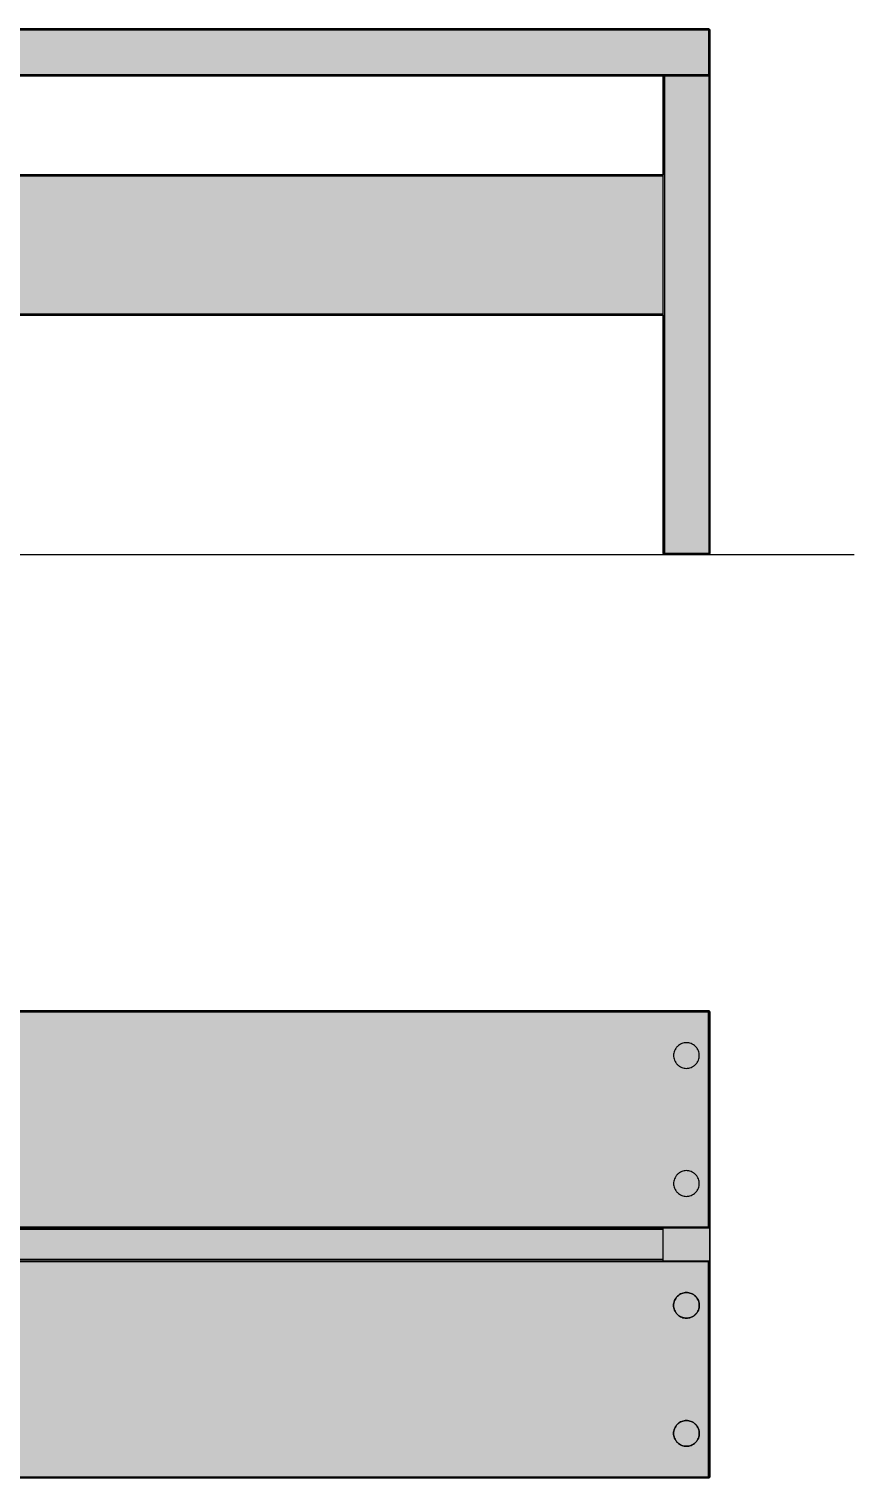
# Model space of a CAD drawing. Header units: millimetres. Extents: x 0 to 3080, y -791 to 450.
# Drawn here: x 1540 to 2247, y -791 to 450 of the extents above; entities that cross this region are included whole.
import ezdxf

# ---------------------------------------------------------------- set-up
doc = ezdxf.new("R2010")
doc.units = ezdxf.units.MM
doc.linetypes.add('Dots', pattern=[1, 0, -1])
doc.layers.add('Blocks', color=7, linetype='Continuous')
doc.layers.add('Blocks$Fill', color=7, linetype='Continuous', true_color=0xffffff)
for name, color, linetype, lineweight, true_color in [('Blocks$Inner', 7, 'Continuous', 25, 0x007f00), ('Blocks$Outline', 7, 'Continuous', 35, 0xff3f3f), ('Groud', 7, 'Dots', 25, 0x243775)]:
    doc.layers.add(name, color=color, linetype=linetype, lineweight=lineweight, true_color=true_color)

# ---------------------------------------------------------------- blocks, each defined once
blk = doc.blocks.new('Stretch 200 Bench Top')
at = {"layer": 'Blocks$Fill', "extrusion": (0, 0, -1)}
blk.add_hatch(color=256, dxfattribs=at).paths.add_polyline_path([(2000, 30), (2000, 214), (2000, 214), (2000, 214), (2000, 214.1), (2000, 214.1), (2000, 214.1), (2000, 214.1), (2000, 214.2), (2000, 214.2), (2000, 214.2), (2000, 214.2), (2000, 214.3), (2000, 214.3), (2000, 214.3), (1999.9, 214.3), (1999.9, 214.3), (1999.9, 214.4), (1999.9, 214.4), (1999.9, 214.4), (1999.9, 214.4), (1999.9, 214.5), (1999.9, 214.5), (1999.9, 214.5), (1999.9, 214.5), (1999.8, 214.5), (1999.8, 214.6), (1999.8, 214.6), (1999.8, 214.6), (1999.8, 214.6), (1999.8, 214.7), (1999.7, 214.7), (1999.7, 214.7), (1999.7, 214.7), (1999.7, 214.7), (1999.7, 214.7), (1999.7, 214.8), (1999.6, 214.8), (1999.6, 214.8), (1999.6, 214.8), (1999.6, 214.8), (1999.5, 214.8), (1999.5, 214.9), (1999.5, 214.9), (1999.5, 214.9), (1999.5, 214.9), (1999.4, 214.9), (1999.4, 214.9), (1999.4, 214.9), (1999.4, 214.9), (1999.3, 214.9), (1999.3, 214.9), (1999.3, 215), (1999.3, 215), (1999.3, 215), (1999.2, 215), (1999.2, 215), (1999.2, 215), (1999.2, 215), (1999.1, 215), (1999.1, 215), (1999.1, 215), (1999.1, 215), (1999, 215), (1999, 215), (1999, 215), (1, 215), (1, 215), (1, 215), (0.9, 215), (0.9, 215), (0.9, 215), (0.9, 215), (0.8, 215), (0.8, 215), (0.8, 215), (0.8, 215), (0.7, 215), (0.7, 215), (0.7, 215), (0.7, 214.9), (0.7, 214.9), (0.6, 214.9), (0.6, 214.9), (0.6, 214.9), (0.6, 214.9), (0.5, 214.9), (0.5, 214.9), (0.5, 214.9), (0.5, 214.9), (0.5, 214.8), (0.4, 214.8), (0.4, 214.8), (0.4, 214.8), (0.4, 214.8), (0.3, 214.8), (0.3, 214.7), (0.3, 214.7), (0.3, 214.7), (0.3, 214.7), (0.3, 214.7), (0.2, 214.7), (0.2, 214.6), (0.2, 214.6), (0.2, 214.6), (0.2, 214.6), (0.2, 214.5), (0.1, 214.5), (0.1, 214.5), (0.1, 214.5), (0.1, 214.5), (0.1, 214.4), (0.1, 214.4), (0.1, 214.4), (0.1, 214.4), (0.1, 214.3), (0.1, 214.3), (0, 214.3), (0, 214.3), (0, 214.3), (0, 214.2), (0, 214.2), (0, 214.2), (0, 214.2), (0, 214.1), (0, 214.1), (0, 214.1), (0, 214.1), (0, 214), (0, 214), (0, 214), (0, 30), (0, 0), (0, -184), (0, -184), (0, -184), (0, -184.1), (0, -184.1), (0, -184.1), (0, -184.1), (0, -184.2), (0, -184.2), (0, -184.2), (0, -184.2), (0, -184.3), (0, -184.3), (0, -184.3), (0.1, -184.3), (0.1, -184.3), (0.1, -184.4), (0.1, -184.4), (0.1, -184.4), (0.1, -184.4), (0.1, -184.5), (0.1, -184.5), (0.1, -184.5), (0.1, -184.5), (0.2, -184.5), (0.2, -184.6), (0.2, -184.6), (0.2, -184.6), (0.2, -184.6), (0.2, -184.7), (0.3, -184.7), (0.3, -184.7), (0.3, -184.7), (0.3, -184.7), (0.3, -184.7), (0.3, -184.8), (0.4, -184.8), (0.4, -184.8), (0.4, -184.8), (0.4, -184.8), (0.5, -184.8), (0.5, -184.9), (0.5, -184.9), (0.5, -184.9), (0.5, -184.9), (0.6, -184.9), (0.6, -184.9), (0.6, -184.9), (0.6, -184.9), (0.7, -184.9), (0.7, -184.9), (0.7, -185), (0.7, -185), (0.7, -185), (0.8, -185), (0.8, -185), (0.8, -185), (0.8, -185), (0.9, -185), (0.9, -185), (0.9, -185), (0.9, -185), (1, -185), (1, -185), (1, -185), (1999, -185), (1999, -185), (1999, -185), (1999.1, -185), (1999.1, -185), (1999.1, -185), (1999.1, -185), (1999.2, -185), (1999.2, -185), (1999.2, -185), (1999.2, -185), (1999.3, -185), (1999.3, -185), (1999.3, -185), (1999.3, -184.9), (1999.3, -184.9), (1999.4, -184.9), (1999.4, -184.9), (1999.4, -184.9), (1999.4, -184.9), (1999.5, -184.9), (1999.5, -184.9), (1999.5, -184.9), (1999.5, -184.9), (1999.5, -184.8), (1999.6, -184.8), (1999.6, -184.8), (1999.6, -184.8), (1999.6, -184.8), (1999.7, -184.8), (1999.7, -184.7), (1999.7, -184.7), (1999.7, -184.7), (1999.7, -184.7), (1999.7, -184.7), (1999.8, -184.7), (1999.8, -184.6), (1999.8, -184.6), (1999.8, -184.6), (1999.8, -184.6), (1999.8, -184.5), (1999.9, -184.5), (1999.9, -184.5), (1999.9, -184.5), (1999.9, -184.5), (1999.9, -184.4), (1999.9, -184.4), (1999.9, -184.4), (1999.9, -184.4), (1999.9, -184.3), (1999.9, -184.3), (2000, -184.3), (2000, -184.3), (2000, -184.3), (2000, -184.2), (2000, -184.2), (2000, -184.2), (2000, -184.2), (2000, -184.1), (2000, -184.1), (2000, -184.1), (2000, -184.1), (2000, -184), (2000, -184), (2000, -184), (2000, 0)], flags=0)
at = {"layer": 'Blocks$Inner', "linetype": 'ByBlock'}
for p, q in [((-1999, 215), (-1, 215)), ((-1, 214), (-1999, 214)), ((-1, 30), (-1, 214)), ((0, 214), (0, 30)), ((-1999, 30), (-1, 30)), ((-1, 29), (-1999, 29)), ((-939, 28), (-40, 28)), ((-40, 1), (-40, 29)), ((0, 30), (0, 0)), ((-1999, 1), (-1, 1)), ((-1, 0), (-1999, 0)), ((-40, 2), (-939, 2)), ((-1, -184), (-1, 0)), ((0, 0), (0, -184)), ((-1999, -184), (-1, -184)), ((-1, -185), (-1999, -185))]:
    blk.add_line(p, q, dxfattribs=at)
for points, knots in [([(-1, 215), (-0.9, 215), (-0.8, 215), (-0.5, 214.9), (-0.4, 214.8), (-0.2, 214.6), (-0.1, 214.5), (0, 214.2), (0, 214.1), (0, 214)], [2183, 2183, 2183, 2183, 2183.25, 2183.25, 2183.5, 2183.5, 2183.75, 2183.75, 2184, 2184, 2184, 2184]), ([(-1, 214), (-1, 214.1), (-1, 214.2), (-1, 214.5), (-1, 214.6), (-1, 214.8), (-1, 214.9), (-1, 215), (-1, 215), (-1, 215)], [185, 185, 185, 185, 185.25, 185.25, 185.5, 185.5, 185.75, 185.75, 186, 186, 186, 186]), ([(0, 214), (0, 214), (0, 214), (-0.1, 214), (-0.2, 214), (-0.4, 214), (-0.5, 214), (-0.8, 214), (-0.9, 214), (-1, 214)], [0, 0, 0, 0, 0.25, 0.25, 0.5, 0.5, 0.75, 0.75, 1, 1, 1, 1]), ([(-31, 176.8), (-31, 177.5), (-30.9, 178.2), (-30.7, 179.5), (-30.5, 180.2), (-30, 181.6), (-29.6, 182.2), (-28.8, 183.5), (-28.3, 184.1), (-27.2, 185.2), (-26.6, 185.6), (-25.4, 186.5), (-24.7, 186.8), (-23.4, 187.3), (-22.7, 187.5), (-21.3, 187.8), (-20.6, 187.8), (-19.4, 187.8), (-18.7, 187.8), (-17.3, 187.5), (-16.6, 187.3), (-15.3, 186.8), (-14.6, 186.5), (-13.4, 185.6), (-12.8, 185.2), (-11.7, 184.1), (-11.2, 183.5), (-10.4, 182.2), (-10, 181.6), (-9.5, 180.2), (-9.3, 179.5), (-9.1, 178.2), (-9, 177.5), (-9, 176.2), (-9.1, 175.5), (-9.3, 174.2), (-9.5, 173.5), (-10, 172.1), (-10.4, 171.5), (-11.2, 170.2), (-11.7, 169.6), (-12.8, 168.5), (-13.4, 168), (-14.6, 167.2), (-15.3, 166.9), (-16.6, 166.3), (-17.3, 166.2), (-18.7, 165.9), (-19.4, 165.8), (-20.6, 165.8), (-21.3, 165.9), (-22.7, 166.2), (-23.4, 166.3), (-24.7, 166.9), (-25.4, 167.2), (-26.6, 168), (-27.2, 168.5), (-28.3, 169.6), (-28.8, 170.2), (-29.6, 171.5), (-30, 172.1), (-30.5, 173.5), (-30.7, 174.2), (-30.9, 175.5), (-31, 176.2), (-31, 176.8)], [0, 0, 0, 0, 0.03125, 0.03125, 0.0625, 0.0625, 0.09375, 0.09375, 0.125, 0.125, 0.15625, 0.15625, 0.1875, 0.1875, 0.21875, 0.21875, 0.25, 0.25, 0.28125, 0.28125, 0.3125, 0.3125, 0.34375, 0.34375, 0.375, 0.375, 0.40625, 0.40625, 0.4375, 0.4375, 0.46875, 0.46875, 0.5, 0.5, 0.53125, 0.53125, 0.5625, 0.5625, 0.59375, 0.59375, 0.625, 0.625, 0.65625, 0.65625, 0.6875, 0.6875, 0.71875, 0.71875, 0.75, 0.75, 0.78125, 0.78125, 0.8125, 0.8125, 0.84375, 0.84375, 0.875, 0.875, 0.90625, 0.90625, 0.9375, 0.9375, 0.96875, 0.96875, 1, 1, 1, 1]), ([(-31, 67.2), (-31, 67.8), (-30.9, 68.5), (-30.7, 69.8), (-30.5, 70.5), (-30, 71.9), (-29.6, 72.5), (-28.8, 73.8), (-28.3, 74.4), (-27.2, 75.5), (-26.6, 76), (-25.4, 76.8), (-24.7, 77.1), (-23.4, 77.7), (-22.7, 77.8), (-21.3, 78.1), (-20.6, 78.2), (-19.4, 78.2), (-18.7, 78.1), (-17.3, 77.8), (-16.6, 77.7), (-15.3, 77.1), (-14.6, 76.8), (-13.4, 76), (-12.8, 75.5), (-11.7, 74.4), (-11.2, 73.8), (-10.4, 72.5), (-10, 71.9), (-9.5, 70.5), (-9.3, 69.8), (-9.1, 68.5), (-9, 67.8), (-9, 66.5), (-9.1, 65.8), (-9.3, 64.5), (-9.5, 63.8), (-10, 62.4), (-10.4, 61.8), (-11.2, 60.5), (-11.7, 59.9), (-12.8, 58.8), (-13.4, 58.4), (-14.6, 57.5), (-15.3, 57.2), (-16.6, 56.7), (-17.3, 56.5), (-18.7, 56.2), (-19.4, 56.2), (-20.6, 56.2), (-21.3, 56.2), (-22.7, 56.5), (-23.4, 56.7), (-24.7, 57.2), (-25.4, 57.5), (-26.6, 58.4), (-27.2, 58.8), (-28.3, 59.9), (-28.8, 60.5), (-29.6, 61.8), (-30, 62.4), (-30.5, 63.8), (-30.7, 64.5), (-30.9, 65.8), (-31, 66.5), (-31, 67.2)], [0, 0, 0, 0, 0.03125, 0.03125, 0.0625, 0.0625, 0.09375, 0.09375, 0.125, 0.125, 0.15625, 0.15625, 0.1875, 0.1875, 0.21875, 0.21875, 0.25, 0.25, 0.28125, 0.28125, 0.3125, 0.3125, 0.34375, 0.34375, 0.375, 0.375, 0.40625, 0.40625, 0.4375, 0.4375, 0.46875, 0.46875, 0.5, 0.5, 0.53125, 0.53125, 0.5625, 0.5625, 0.59375, 0.59375, 0.625, 0.625, 0.65625, 0.65625, 0.6875, 0.6875, 0.71875, 0.71875, 0.75, 0.75, 0.78125, 0.78125, 0.8125, 0.8125, 0.84375, 0.84375, 0.875, 0.875, 0.90625, 0.90625, 0.9375, 0.9375, 0.96875, 0.96875, 1, 1, 1, 1]), ([(-1, 30), (-0.9, 30), (-0.8, 30), (-0.5, 30), (-0.4, 30), (-0.2, 30), (-0.1, 30), (0, 30), (0, 30), (0, 30)], [4028.999919, 4028.999919, 4028.999919, 4028.999919, 4029.249919, 4029.249919, 4029.499919, 4029.499919, 4029.749919, 4029.749919, 4029.999919, 4029.999919, 4029.999919, 4029.999919]), ([(0, 30), (0, 29.9), (0, 29.8), (-0.1, 29.5), (-0.2, 29.4), (-0.4, 29.2), (-0.5, 29.1), (-0.8, 29), (-0.9, 29), (-1, 29)], [2368, 2368, 2368, 2368, 2368.25, 2368.25, 2368.5, 2368.5, 2368.75, 2368.75, 2369, 2369, 2369, 2369]), ([(-1, 29), (-1, 29), (-1, 29), (-1, 29.1), (-1, 29.2), (-1, 29.4), (-1, 29.5), (-1, 29.8), (-1, 29.9), (-1, 30)], [0, 0, 0, 0, 0.25, 0.25, 0.5, 0.5, 0.75, 0.75, 1, 1, 1, 1]), ([(-1, 1), (-0.9, 1), (-0.8, 1), (-0.5, 0.9), (-0.4, 0.8), (-0.2, 0.6), (-0.1, 0.5), (0, 0.2), (0, 0.1), (0, 0)], [6366, 6366, 6366, 6366, 6366.25, 6366.25, 6366.5, 6366.5, 6366.75, 6366.75, 6367, 6367, 6367, 6367]), ([(-1, 0), (-1, 0.1), (-1, 0.2), (-1, 0.5), (-1, 0.6), (-1, 0.8), (-1, 0.9), (-1, 1), (-1, 1), (-1, 1)], [185, 185, 185, 185, 185.25, 185.25, 185.5, 185.5, 185.75, 185.75, 186, 186, 186, 186]), ([(0, 0), (0, 0), (0, 0), (-0.1, 0), (-0.2, 0), (-0.4, 0), (-0.5, 0), (-0.8, 0), (-0.9, 0), (-1, 0)], [4059.999839, 4059.999839, 4059.999839, 4059.999839, 4060.249839, 4060.249839, 4060.499839, 4060.499839, 4060.749839, 4060.749839, 4060.999839, 4060.999839, 4060.999839, 4060.999839]), ([(-31, -37.2), (-31, -36.5), (-30.9, -35.8), (-30.7, -34.5), (-30.5, -33.8), (-30, -32.4), (-29.6, -31.8), (-28.8, -30.5), (-28.3, -29.9), (-27.2, -28.8), (-26.6, -28.4), (-25.4, -27.5), (-24.7, -27.2), (-23.4, -26.7), (-22.7, -26.5), (-21.3, -26.2), (-20.6, -26.2), (-19.4, -26.2), (-18.7, -26.2), (-17.3, -26.5), (-16.6, -26.7), (-15.3, -27.2), (-14.6, -27.5), (-13.4, -28.4), (-12.8, -28.8), (-11.7, -29.9), (-11.2, -30.5), (-10.4, -31.8), (-10, -32.4), (-9.5, -33.8), (-9.3, -34.5), (-9.1, -35.8), (-9, -36.5), (-9, -37.8), (-9.1, -38.5), (-9.3, -39.8), (-9.5, -40.5), (-10, -41.9), (-10.4, -42.5), (-11.2, -43.8), (-11.7, -44.4), (-12.8, -45.5), (-13.4, -46), (-14.6, -46.8), (-15.3, -47.1), (-16.6, -47.7), (-17.3, -47.8), (-18.7, -48.1), (-19.4, -48.2), (-20.6, -48.2), (-21.3, -48.1), (-22.7, -47.8), (-23.4, -47.7), (-24.7, -47.1), (-25.4, -46.8), (-26.6, -46), (-27.2, -45.5), (-28.3, -44.4), (-28.8, -43.8), (-29.6, -42.5), (-30, -41.9), (-30.5, -40.5), (-30.7, -39.8), (-30.9, -38.5), (-31, -37.8), (-31, -37.2)], [0, 0, 0, 0, 0.03125, 0.03125, 0.0625, 0.0625, 0.09375, 0.09375, 0.125, 0.125, 0.15625, 0.15625, 0.1875, 0.1875, 0.21875, 0.21875, 0.25, 0.25, 0.28125, 0.28125, 0.3125, 0.3125, 0.34375, 0.34375, 0.375, 0.375, 0.40625, 0.40625, 0.4375, 0.4375, 0.46875, 0.46875, 0.5, 0.5, 0.53125, 0.53125, 0.5625, 0.5625, 0.59375, 0.59375, 0.625, 0.625, 0.65625, 0.65625, 0.6875, 0.6875, 0.71875, 0.71875, 0.75, 0.75, 0.78125, 0.78125, 0.8125, 0.8125, 0.84375, 0.84375, 0.875, 0.875, 0.90625, 0.90625, 0.9375, 0.9375, 0.96875, 0.96875, 1, 1, 1, 1]), ([(-31, -37.2), (-31, -37.8), (-30.9, -38.5), (-30.7, -39.8), (-30.5, -40.5), (-30, -41.9), (-29.6, -42.5), (-28.8, -43.8), (-28.3, -44.4), (-27.2, -45.5), (-26.6, -46), (-25.4, -46.8), (-24.7, -47.1), (-23.4, -47.7), (-22.7, -47.8), (-21.3, -48.1), (-20.6, -48.2), (-19.4, -48.2), (-18.7, -48.1), (-17.3, -47.8), (-16.6, -47.7), (-15.3, -47.1), (-14.6, -46.8), (-13.4, -46), (-12.8, -45.5), (-11.7, -44.4), (-11.2, -43.8), (-10.4, -42.5), (-10, -41.9), (-9.5, -40.5), (-9.3, -39.8), (-9.1, -38.5), (-9, -37.8), (-9, -36.5), (-9.1, -35.8), (-9.3, -34.5), (-9.5, -33.8), (-10, -32.4), (-10.4, -31.8), (-11.2, -30.5), (-11.7, -29.9), (-12.8, -28.8), (-13.4, -28.4), (-14.6, -27.5), (-15.3, -27.2), (-16.6, -26.7), (-17.3, -26.5), (-18.7, -26.2), (-19.4, -26.2), (-20.6, -26.2), (-21.3, -26.2), (-22.7, -26.5), (-23.4, -26.7), (-24.7, -27.2), (-25.4, -27.5), (-26.6, -28.4), (-27.2, -28.8), (-28.3, -29.9), (-28.8, -30.5), (-29.6, -31.8), (-30, -32.4), (-30.5, -33.8), (-30.7, -34.5), (-30.9, -35.8), (-31, -36.5), (-31, -37.2)], [0, 0, 0, 0, 0.03125, 0.03125, 0.0625, 0.0625, 0.09375, 0.09375, 0.125, 0.125, 0.15625, 0.15625, 0.1875, 0.1875, 0.21875, 0.21875, 0.25, 0.25, 0.28125, 0.28125, 0.3125, 0.3125, 0.34375, 0.34375, 0.375, 0.375, 0.40625, 0.40625, 0.4375, 0.4375, 0.46875, 0.46875, 0.5, 0.5, 0.53125, 0.53125, 0.5625, 0.5625, 0.59375, 0.59375, 0.625, 0.625, 0.65625, 0.65625, 0.6875, 0.6875, 0.71875, 0.71875, 0.75, 0.75, 0.78125, 0.78125, 0.8125, 0.8125, 0.84375, 0.84375, 0.875, 0.875, 0.90625, 0.90625, 0.9375, 0.9375, 0.96875, 0.96875, 1, 1, 1, 1]), ([(-31, -146.8), (-31, -146.2), (-30.9, -145.5), (-30.7, -144.2), (-30.5, -143.5), (-30, -142.1), (-29.6, -141.5), (-28.8, -140.2), (-28.3, -139.6), (-27.2, -138.5), (-26.6, -138), (-25.4, -137.2), (-24.7, -136.9), (-23.4, -136.3), (-22.7, -136.2), (-21.3, -135.9), (-20.6, -135.8), (-19.4, -135.8), (-18.7, -135.9), (-17.3, -136.2), (-16.6, -136.3), (-15.3, -136.9), (-14.6, -137.2), (-13.4, -138), (-12.8, -138.5), (-11.7, -139.6), (-11.2, -140.2), (-10.4, -141.5), (-10, -142.1), (-9.5, -143.5), (-9.3, -144.2), (-9.1, -145.5), (-9, -146.2), (-9, -147.5), (-9.1, -148.2), (-9.3, -149.5), (-9.5, -150.2), (-10, -151.6), (-10.4, -152.2), (-11.2, -153.5), (-11.7, -154.1), (-12.8, -155.2), (-13.4, -155.6), (-14.6, -156.5), (-15.3, -156.8), (-16.6, -157.3), (-17.3, -157.5), (-18.7, -157.8), (-19.4, -157.8), (-20.6, -157.8), (-21.3, -157.8), (-22.7, -157.5), (-23.4, -157.3), (-24.7, -156.8), (-25.4, -156.5), (-26.6, -155.6), (-27.2, -155.2), (-28.3, -154.1), (-28.8, -153.5), (-29.6, -152.2), (-30, -151.6), (-30.5, -150.2), (-30.7, -149.5), (-30.9, -148.2), (-31, -147.5), (-31, -146.8)], [0, 0, 0, 0, 0.03125, 0.03125, 0.0625, 0.0625, 0.09375, 0.09375, 0.125, 0.125, 0.15625, 0.15625, 0.1875, 0.1875, 0.21875, 0.21875, 0.25, 0.25, 0.28125, 0.28125, 0.3125, 0.3125, 0.34375, 0.34375, 0.375, 0.375, 0.40625, 0.40625, 0.4375, 0.4375, 0.46875, 0.46875, 0.5, 0.5, 0.53125, 0.53125, 0.5625, 0.5625, 0.59375, 0.59375, 0.625, 0.625, 0.65625, 0.65625, 0.6875, 0.6875, 0.71875, 0.71875, 0.75, 0.75, 0.78125, 0.78125, 0.8125, 0.8125, 0.84375, 0.84375, 0.875, 0.875, 0.90625, 0.90625, 0.9375, 0.9375, 0.96875, 0.96875, 1, 1, 1, 1]), ([(-31, -146.8), (-31, -147.5), (-30.9, -148.2), (-30.7, -149.5), (-30.5, -150.2), (-30, -151.6), (-29.6, -152.2), (-28.8, -153.5), (-28.3, -154.1), (-27.2, -155.2), (-26.6, -155.6), (-25.4, -156.5), (-24.7, -156.8), (-23.4, -157.3), (-22.7, -157.5), (-21.3, -157.8), (-20.6, -157.8), (-19.4, -157.8), (-18.7, -157.8), (-17.3, -157.5), (-16.6, -157.3), (-15.3, -156.8), (-14.6, -156.5), (-13.4, -155.6), (-12.8, -155.2), (-11.7, -154.1), (-11.2, -153.5), (-10.4, -152.2), (-10, -151.6), (-9.5, -150.2), (-9.3, -149.5), (-9.1, -148.2), (-9, -147.5), (-9, -146.2), (-9.1, -145.5), (-9.3, -144.2), (-9.5, -143.5), (-10, -142.1), (-10.4, -141.5), (-11.2, -140.2), (-11.7, -139.6), (-12.8, -138.5), (-13.4, -138), (-14.6, -137.2), (-15.3, -136.9), (-16.6, -136.3), (-17.3, -136.2), (-18.7, -135.9), (-19.4, -135.8), (-20.6, -135.8), (-21.3, -135.9), (-22.7, -136.2), (-23.4, -136.3), (-24.7, -136.9), (-25.4, -137.2), (-26.6, -138), (-27.2, -138.5), (-28.3, -139.6), (-28.8, -140.2), (-29.6, -141.5), (-30, -142.1), (-30.5, -143.5), (-30.7, -144.2), (-30.9, -145.5), (-31, -146.2), (-31, -146.8)], [0, 0, 0, 0, 0.03125, 0.03125, 0.0625, 0.0625, 0.09375, 0.09375, 0.125, 0.125, 0.15625, 0.15625, 0.1875, 0.1875, 0.21875, 0.21875, 0.25, 0.25, 0.28125, 0.28125, 0.3125, 0.3125, 0.34375, 0.34375, 0.375, 0.375, 0.40625, 0.40625, 0.4375, 0.4375, 0.46875, 0.46875, 0.5, 0.5, 0.53125, 0.53125, 0.5625, 0.5625, 0.59375, 0.59375, 0.625, 0.625, 0.65625, 0.65625, 0.6875, 0.6875, 0.71875, 0.71875, 0.75, 0.75, 0.78125, 0.78125, 0.8125, 0.8125, 0.84375, 0.84375, 0.875, 0.875, 0.90625, 0.90625, 0.9375, 0.9375, 0.96875, 0.96875, 1, 1, 1, 1]), ([(0, -184), (0, -184.1), (0, -184.2), (-0.1, -184.5), (-0.2, -184.6), (-0.4, -184.8), (-0.5, -184.9), (-0.8, -185), (-0.9, -185), (-1, -185)], [6551, 6551, 6551, 6551, 6551.25, 6551.25, 6551.5, 6551.5, 6551.75, 6551.75, 6552, 6552, 6552, 6552]), ([(-1, -184), (-0.9, -184), (-0.8, -184), (-0.5, -184), (-0.4, -184), (-0.2, -184), (-0.1, -184), (0, -184), (0, -184), (0, -184)], [1999, 1999, 1999, 1999, 1999.25, 1999.25, 1999.5, 1999.5, 1999.75, 1999.75, 2000, 2000, 2000, 2000]), ([(-1, -185), (-1, -185), (-1, -185), (-1, -184.9), (-1, -184.8), (-1, -184.6), (-1, -184.5), (-1, -184.2), (-1, -184.1), (-1, -184)], [0, 0, 0, 0, 0.25, 0.25, 0.5, 0.5, 0.75, 0.75, 1, 1, 1, 1])]:
    blk.add_open_spline(points, degree=3, knots=knots, dxfattribs=at)
at = {"layer": 'Blocks$Outline'}
for points in [[(-1999, 215), (-1, 215)], [(0, 214), (0, 30)], [(0, 30), (0, 0)], [(0, 0), (0, -184)], [(-1, -185), (-1999, -185)]]:
    blk.add_lwpolyline(points, dxfattribs=at)
for points in [[(-1, 215), (-0.9, 215), (-0.8, 215), (-0.5, 214.9), (-0.4, 214.8), (-0.2, 214.6), (-0.1, 214.5), (0, 214.2), (0, 214.1), (0, 214)], [(0, -184), (0, -184.1), (0, -184.2), (-0.1, -184.5), (-0.2, -184.6), (-0.4, -184.8), (-0.5, -184.9), (-0.8, -185), (-0.9, -185), (-1, -185)]]:
    blk.add_open_spline(points, degree=3, knots=[0, 0, 0, 0, 0.25, 0.25, 0.5, 0.5, 0.75, 0.75, 1, 1, 1, 1], dxfattribs=at)
blk = doc.blocks.new('Stretch 200 Bench Side')
at = {"layer": 'Blocks$Fill', "extrusion": (0, 0, -1)}
h = blk.add_hatch(color=256, dxfattribs=at)
h.paths.add_polyline_path([(2123.5, 1), (2123.5, 449), (2123.5, 449), (2123.5, 449.1), (2123.4, 449.1), (2123.4, 449.2), (2123.4, 449.2), (2123.4, 449.2), (2123.4, 449.2), (2123.4, 449.3), (2123.4, 449.3), (2123.4, 449.3), (2123.4, 449.3), (2123.4, 449.3), (2123.4, 449.4), (2123.4, 449.4), (2123.4, 449.4), (2123.3, 449.4), (2123.3, 449.5), (2123.3, 449.5), (2123.3, 449.5), (2123.3, 449.5), (2123.3, 449.5), (2123.3, 449.6), (2123.3, 449.6), (2123.2, 449.6), (2123.2, 449.6), (2123.2, 449.6), (2123.2, 449.7), (2123.2, 449.7), (2123.2, 449.7), (2123.2, 449.7), (2123.1, 449.7), (2123.1, 449.7), (2123.1, 449.8), (2123.1, 449.8), (2123.1, 449.8), (2123.1, 449.8), (2123, 449.8), (2123, 449.8), (2123, 449.9), (2123, 449.9), (2123, 449.9), (2122.9, 449.9), (2122.9, 449.9), (2122.9, 449.9), (2122.9, 449.9), (2122.9, 449.9), (2122.8, 449.9), (2122.8, 449.9), (2122.8, 450), (2122.8, 450), (2122.8, 450), (2122.7, 450), (2122.7, 450), (2122.7, 450), (2122.7, 450), (2122.7, 450), (2122.7, 450), (2122.6, 450), (2122.6, 450), (2122.6, 450), (2122.5, 450), (2122.5, 450), (2122.5, 450), (124.5, 450), (124.5, 450), (124.5, 450), (124.5, 450), (124.5, 450), (124.4, 450), (124.4, 450), (124.4, 450), (124.4, 450), (124.3, 450), (124.3, 450), (124.3, 450), (124.3, 450), (124.2, 450), (124.2, 449.9), (124.2, 449.9), (124.2, 449.9), (124.2, 449.9), (124.1, 449.9), (124.1, 449.9), (124.1, 449.9), (124.1, 449.9), (124, 449.9), (124, 449.9), (124, 449.8), (124, 449.8), (124, 449.8), (123.9, 449.8), (123.9, 449.8), (123.9, 449.8), (123.9, 449.7), (123.9, 449.7), (123.8, 449.7), (123.8, 449.7), (123.8, 449.7), (123.8, 449.7), (123.8, 449.6), (123.8, 449.6), (123.7, 449.6), (123.7, 449.6), (123.7, 449.5), (123.7, 449.5), (123.7, 449.5), (123.7, 449.5), (123.7, 449.5), (123.6, 449.4), (123.6, 449.4), (123.6, 449.4), (123.6, 449.4), (123.6, 449.3), (123.6, 449.3), (123.6, 449.3), (123.6, 449.3), (123.6, 449.3), (123.6, 449.2), (123.6, 449.2), (123.6, 449.2), (123.6, 449.2), (123.6, 449.1), (123.6, 449.1), (123.5, 449.1), (123.5, 449.1), (123.5, 449), (123.5, 449), (123.5, 449), (123.5, 1), (123.5, 1), (123.5, 1), (123.5, 0.9), (123.5, 0.9), (123.6, 0.9), (123.6, 0.9), (123.6, 0.8), (123.6, 0.8), (123.6, 0.8), (123.6, 0.8), (123.6, 0.7), (123.6, 0.7), (123.6, 0.7), (123.6, 0.7), (123.6, 0.7), (123.6, 0.6), (123.6, 0.6), (123.6, 0.6), (123.6, 0.6), (123.7, 0.5), (123.7, 0.5), (123.7, 0.5), (123.7, 0.5), (123.7, 0.5), (123.7, 0.4), (123.7, 0.4), (123.8, 0.4), (123.8, 0.4), (123.8, 0.3), (123.8, 0.3), (123.8, 0.3), (123.8, 0.3), (123.9, 0.3), (123.9, 0.3), (123.9, 0.2), (123.9, 0.2), (123.9, 0.2), (124, 0.2), (124, 0.2), (124, 0.2), (124, 0.1), (124, 0.1), (124.1, 0.1), (124.1, 0.1), (124.1, 0.1), (124.1, 0.1), (124.2, 0.1), (124.2, 0.1), (124.2, 0.1), (124.2, 0.1), (124.2, 0), (124.3, 0), (124.3, 0), (124.3, 0), (124.3, 0), (124.4, 0), (124.4, 0), (124.4, 0), (124.4, 0), (124.5, 0), (124.5, 0), (124.5, 0), (124.5, 0), (124.5, 0), (162.5, 0), (162.6, 0), (162.6, 0), (162.6, 0), (162.6, 0), (162.7, 0), (162.7, 0), (162.7, 0), (162.7, 0), (162.8, 0), (162.8, 0), (162.8, 0), (162.8, 0), (162.8, 0), (162.9, 0.1), (162.9, 0.1), (162.9, 0.1), (162.9, 0.1), (163, 0.1), (163, 0.1), (163, 0.1), (163, 0.1), (163, 0.1), (163.1, 0.1), (163.1, 0.2), (163.1, 0.2), (163.1, 0.2), (163.2, 0.2), (163.2, 0.2), (163.2, 0.2), (163.2, 0.3), (163.2, 0.3), (163.3, 0.3), (163.3, 0.3), (163.3, 0.3), (163.3, 0.3), (163.3, 0.4), (163.3, 0.4), (163.4, 0.4), (163.4, 0.4), (163.4, 0.5), (163.4, 0.5), (163.4, 0.5), (163.4, 0.5), (163.4, 0.5), (163.4, 0.6), (163.5, 0.6), (163.5, 0.6), (163.5, 0.6), (163.5, 0.7), (163.5, 0.7), (163.5, 0.7), (163.5, 0.7), (163.5, 0.7), (163.5, 0.8), (163.5, 0.8), (163.5, 0.8), (163.5, 0.8), (163.5, 0.9), (163.5, 0.9), (163.5, 0.9), (163.5, 0.9), (163.5, 1), (163.5, 1), (163.5, 1), (163.5, 205), (2083.5, 205), (2083.5, 1), (2083.5, 1), (2083.5, 1), (2083.5, 0.9), (2083.5, 0.9), (2083.6, 0.9), (2083.6, 0.9), (2083.6, 0.8), (2083.6, 0.8), (2083.6, 0.8), (2083.6, 0.8), (2083.6, 0.7), (2083.6, 0.7), (2083.6, 0.7), (2083.6, 0.7), (2083.6, 0.7), (2083.6, 0.6), (2083.6, 0.6), (2083.6, 0.6), (2083.6, 0.6), (2083.7, 0.5), (2083.7, 0.5), (2083.7, 0.5), (2083.7, 0.5), (2083.7, 0.5), (2083.7, 0.4), (2083.7, 0.4), (2083.8, 0.4), (2083.8, 0.4), (2083.8, 0.3), (2083.8, 0.3), (2083.8, 0.3), (2083.8, 0.3), (2083.9, 0.3), (2083.9, 0.3), (2083.9, 0.2), (2083.9, 0.2), (2083.9, 0.2), (2084, 0.2), (2084, 0.2), (2084, 0.2), (2084, 0.1), (2084, 0.1), (2084.1, 0.1), (2084.1, 0.1), (2084.1, 0.1), (2084.1, 0.1), (2084.2, 0.1), (2084.2, 0.1), (2084.2, 0.1), (2084.2, 0.1), (2084.2, 0), (2084.3, 0), (2084.3, 0), (2084.3, 0), (2084.3, 0), (2084.4, 0), (2084.4, 0), (2084.4, 0), (2084.4, 0), (2084.5, 0), (2084.5, 0), (2084.5, 0), (2084.5, 0), (2084.5, 0), (2122.5, 0), (2122.6, 0), (2122.6, 0), (2122.6, 0), (2122.6, 0), (2122.7, 0), (2122.7, 0), (2122.7, 0), (2122.7, 0), (2122.8, 0), (2122.8, 0), (2122.8, 0), (2122.8, 0), (2122.8, 0), (2122.9, 0.1), (2122.9, 0.1), (2122.9, 0.1), (2122.9, 0.1), (2123, 0.1), (2123, 0.1), (2123, 0.1), (2123, 0.1), (2123, 0.1), (2123.1, 0.1), (2123.1, 0.2), (2123.1, 0.2), (2123.1, 0.2), (2123.2, 0.2), (2123.2, 0.2), (2123.2, 0.2), (2123.2, 0.3), (2123.2, 0.3), (2123.3, 0.3), (2123.3, 0.3), (2123.3, 0.3), (2123.3, 0.3), (2123.3, 0.4), (2123.3, 0.4), (2123.4, 0.4), (2123.4, 0.4), (2123.4, 0.5), (2123.4, 0.5), (2123.4, 0.5), (2123.4, 0.5), (2123.4, 0.5), (2123.4, 0.6), (2123.5, 0.6), (2123.5, 0.6), (2123.5, 0.6), (2123.5, 0.7), (2123.5, 0.7), (2123.5, 0.7), (2123.5, 0.7), (2123.5, 0.7), (2123.5, 0.8), (2123.5, 0.8), (2123.5, 0.8), (2123.5, 0.8), (2123.5, 0.9), (2123.5, 0.9), (2123.5, 0.9), (2123.5, 0.9), (2123.5, 1), (2123.5, 1)], flags=0)
h.paths.add_polyline_path([(1063.5, 410), (1063.5, 326), (1063.5, 326), (1063.5, 325.9), (1063.5, 325.9), (1063.5, 325.9), (1063.5, 325.8), (1063.5, 325.8), (1063.5, 325.8), (1063.5, 325.7), (1063.5, 325.7), (1063.5, 325.7), (1063.5, 325.6), (1063.5, 325.6), (1063.5, 325.6), (1063.4, 325.6), (1063.4, 325.5), (1063.4, 325.5), (1063.4, 325.5), (1063.4, 325.5), (1063.4, 325.5), (1063.4, 325.4), (1063.4, 325.4), (1063.3, 325.4), (1063.3, 325.4), (1063.3, 325.3), (1063.3, 325.3), (1063.3, 325.3), (1063.2, 325.3), (1063.2, 325.2), (1063.2, 325.2), (1063.2, 325.2), (1063.1, 325.2), (1063.1, 325.2), (1063.1, 325.2), (1063, 325.1), (1063, 325.1), (1063, 325.1), (1063, 325.1), (1062.9, 325.1), (1062.9, 325.1), (1062.9, 325.1), (1062.8, 325), (1062.8, 325), (1062.8, 325), (1062.7, 325), (1062.7, 325), (1062.7, 325), (1062.6, 325), (1062.6, 325), (1062.6, 325), (1062.6, 325), (1062.6, 325), (1062.5, 325), (163.5, 325), (163.5, 410)], flags=0)
h.paths.add_polyline_path([(2083.5, 325), (1184.5, 325), (1184.5, 325), (1184.5, 325), (1184.5, 325), (1184.5, 325), (1184.4, 325), (1184.4, 325), (1184.4, 325), (1184.3, 325), (1184.3, 325), (1184.3, 325), (1184.3, 325), (1184.2, 325.1), (1184.2, 325.1), (1184.2, 325.1), (1184.1, 325.1), (1184.1, 325.1), (1184.1, 325.1), (1184, 325.1), (1184, 325.2), (1184, 325.2), (1184, 325.2), (1183.9, 325.2), (1183.9, 325.2), (1183.9, 325.2), (1183.9, 325.3), (1183.8, 325.3), (1183.8, 325.3), (1183.8, 325.3), (1183.8, 325.4), (1183.8, 325.4), (1183.7, 325.4), (1183.7, 325.4), (1183.7, 325.5), (1183.7, 325.5), (1183.7, 325.5), (1183.7, 325.5), (1183.7, 325.5), (1183.6, 325.6), (1183.6, 325.6), (1183.6, 325.6), (1183.6, 325.6), (1183.6, 325.7), (1183.6, 325.7), (1183.6, 325.7), (1183.6, 325.8), (1183.6, 325.8), (1183.6, 325.8), (1183.6, 325.9), (1183.5, 325.9), (1183.5, 325.9), (1183.5, 326), (1183.5, 326), (1183.5, 410), (2083.5, 410)], flags=0)
at = {"layer": 'Blocks$Inner', "linetype": 'ByBlock'}
for p, q in [((-124.5, 450), (-2122.5, 450)), ((-124.5, 449), (-2122.5, 449)), ((-123.5, 1), (-123.5, 449)), ((-163.5, 1), (-163.5, 410)), ((-162.5, 410), (-124.5, 410)), ((-162.5, 410), (-162.5, 1)), ((-124.5, 410), (-124.5, 1)), ((-163.5, 325), (-1062.5, 325)), ((-163.5, 324), (-1062.5, 324)), ((-2083.5, 206), (-163.5, 206)), ((-163.5, 205), (-2083.5, 205)), ((-162.5, 1), (-124.5, 1)), ((-124.5, 0), (-162.5, 0))]:
    blk.add_line(p, q, dxfattribs=at)
for points in [[(-2122.5, 449), (-2122.5, 411), (-124.5, 411), (-124.5, 449)], [(-2083.5, 1), (-2083.5, 410), (-163.5, 410)]]:
    blk.add_lwpolyline(points, dxfattribs=at)
for points, knots in [([(-123.5, 449), (-123.5, 449.1), (-123.6, 449.2), (-123.7, 449.5), (-123.7, 449.6), (-123.9, 449.8), (-124.1, 449.9), (-124.3, 450), (-124.4, 450), (-124.5, 450)], [448, 448, 448, 448, 448.25, 448.25, 448.5, 448.5, 448.75, 448.75, 449, 449, 449, 449]), ([(-124.5, 449), (-124.5, 449.1), (-124.5, 449.2), (-124.5, 449.5), (-124.5, 449.6), (-124.5, 449.8), (-124.5, 449.9), (-124.5, 450), (-124.5, 450), (-124.5, 450)], [4522, 4522, 4522, 4522, 4522.25, 4522.25, 4522.5, 4522.5, 4522.75, 4522.75, 4523, 4523, 4523, 4523]), ([(-123.5, 449), (-123.5, 449), (-123.6, 449), (-123.7, 449), (-123.7, 449), (-123.9, 449), (-124.1, 449), (-124.3, 449), (-124.4, 449), (-124.5, 449)], [0, 0, 0, 0, 0.25, 0.25, 0.5, 0.5, 0.75, 0.75, 1, 1, 1, 1]), ([(-163.5, 410), (-163.5, 410), (-163.5, 410), (-163.4, 410), (-163.3, 410), (-163.2, 410), (-163, 410), (-162.8, 410), (-162.7, 410), (-162.5, 410)], [2330, 2330, 2330, 2330, 2330.25, 2330.25, 2330.5, 2330.5, 2330.75, 2330.75, 2331, 2331, 2331, 2331]), ([(-123.5, 410), (-123.5, 410), (-123.5, 410), (-123.6, 410), (-123.6, 410), (-123.6, 410), (-123.6, 410.1), (-123.7, 410.1), (-123.8, 410.2), (-123.9, 410.3), (-124, 410.5), (-124.2, 410.7), (-124.4, 410.8), (-124.5, 410.9), (-124.5, 411)], [2370, 2370, 2370, 2370, 2370.039798, 2370.080078, 2370.121063, 2370.162969, 2370.205995, 2370.250324, 2370.367517, 2370.500167, 2370.615842, 2370.750092, 2370.853617, 2371, 2371, 2371, 2371]), ([(-124.5, 410), (-124.4, 410), (-124.3, 410), (-124.1, 410), (-123.9, 410), (-123.7, 410), (-123.7, 410), (-123.6, 410), (-123.5, 410), (-123.5, 410)], [2369, 2369, 2369, 2369, 2369.25, 2369.25, 2369.5, 2369.5, 2369.75, 2369.75, 2370, 2370, 2370, 2370]), ([(-162.5, 0), (-162.7, 0), (-162.8, 0), (-163, 0.1), (-163.2, 0.2), (-163.3, 0.4), (-163.4, 0.5), (-163.5, 0.8), (-163.5, 0.9), (-163.5, 1)], [39, 39, 39, 39, 39.25, 39.25, 39.5, 39.5, 39.75, 39.75, 40, 40, 40, 40]), ([(-163.5, 1), (-163.5, 1), (-163.5, 1), (-163.4, 1), (-163.3, 1), (-163.2, 1), (-163, 1), (-162.8, 1), (-162.7, 1), (-162.5, 1)], [0, 0, 0, 0, 0.25, 0.25, 0.5, 0.5, 0.75, 0.75, 1, 1, 1, 1]), ([(-162.5, 1), (-162.5, 0.9), (-162.5, 0.8), (-162.5, 0.5), (-162.5, 0.4), (-162.5, 0.2), (-162.5, 0.1), (-162.5, 0), (-162.5, 0), (-162.5, 0)], [409, 409, 409, 409, 409.25, 409.25, 409.5, 409.5, 409.75, 409.75, 410, 410, 410, 410]), ([(-124.5, 0), (-124.4, 0), (-124.3, 0), (-124.1, 0.1), (-123.9, 0.2), (-123.7, 0.4), (-123.7, 0.5), (-123.6, 0.8), (-123.5, 0.9), (-123.5, 1)], [-1, -1, -1, -1, -0.75, -0.75, -0.5, -0.5, -0.25, -0.25, 0, 0, 0, 0]), ([(-124.5, 1), (-124.5, 0.9), (-124.5, 0.8), (-124.5, 0.5), (-124.5, 0.4), (-124.5, 0.2), (-124.5, 0.1), (-124.5, 0), (-124.5, 0), (-124.5, 0)], [0, 0, 0, 0, 0.25, 0.25, 0.5, 0.5, 0.75, 0.75, 1, 1, 1, 1]), ([(-124.5, 1), (-124.4, 1), (-124.3, 1), (-124.1, 1), (-123.9, 1), (-123.7, 1), (-123.7, 1), (-123.6, 1), (-123.5, 1), (-123.5, 1)], [39, 39, 39, 39, 39.25, 39.25, 39.5, 39.5, 39.75, 39.75, 40, 40, 40, 40])]:
    blk.add_open_spline(points, degree=3, knots=knots, dxfattribs=at)
at = {"layer": 'Blocks$Outline'}
for points in [[(-2122.5, 450), (-124.5, 450)], [(-123.5, 449), (-123.5, 1)], [(-163.5, 410), (-1063.5, 410)], [(-163.5, 325), (-163.5, 410)], [(-1062.5, 325), (-163.5, 325)], [(-163.5, 205), (-2083.5, 205)], [(-163.5, 1), (-163.5, 205)], [(-124.5, 0), (-162.5, 0)]]:
    blk.add_lwpolyline(points, dxfattribs=at)
for points in [[(-124.5, 450), (-124.4, 450), (-124.3, 450), (-124.1, 449.9), (-123.9, 449.8), (-123.7, 449.6), (-123.7, 449.5), (-123.6, 449.2), (-123.5, 449.1), (-123.5, 449)], [(-162.5, 0), (-162.7, 0), (-162.8, 0), (-163, 0.1), (-163.2, 0.2), (-163.3, 0.4), (-163.4, 0.5), (-163.5, 0.8), (-163.5, 0.9), (-163.5, 1)], [(-123.5, 1), (-123.5, 0.9), (-123.6, 0.8), (-123.7, 0.5), (-123.7, 0.4), (-123.9, 0.2), (-124.1, 0.1), (-124.3, 0), (-124.4, 0), (-124.5, 0)]]:
    blk.add_open_spline(points, degree=3, knots=[0, 0, 0, 0, 0.25, 0.25, 0.5, 0.5, 0.75, 0.75, 1, 1, 1, 1], dxfattribs=at)

msp = doc.modelspace()

# ---------------------------------------------------------------- linework, layer by layer
at = {"layer": 'Groud', "linetype": 'ByBlock'}
msp.add_lwpolyline([(0, 0), (2247.1, 0)], dxfattribs=at)

# ---------------------------------------------------------------- block references
at = {"layer": 'Blocks'}
for name, p in [('Stretch 200 Bench Side', (2247.1, 0)), ('Stretch 200 Bench Top', (2123.5, -606))]:
    msp.add_blockref(name, p, dxfattribs=at)

doc.saveas('drawing.dxf')
